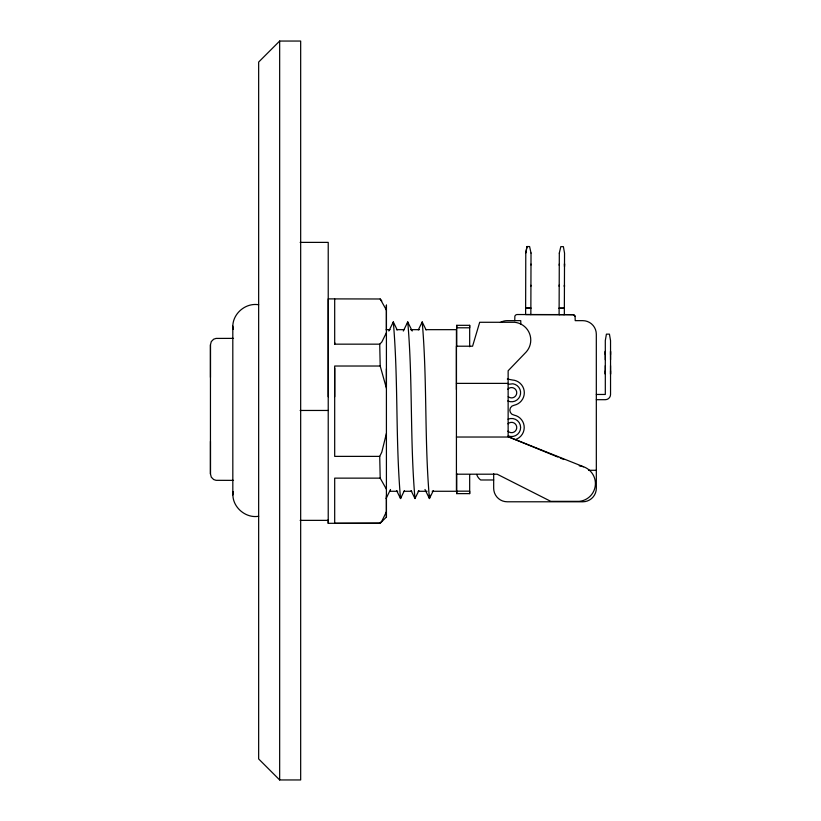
<?xml version="1.0" encoding="UTF-8"?>
<svg xmlns="http://www.w3.org/2000/svg" width="821" height="821" viewBox="0 0 821 821"><rect width="100%" height="100%" fill="white"/><g stroke="black" fill="none" stroke-linecap="round" stroke-linejoin="round"><path stroke-width="1.23" d="M233.513 480.367L216.056 480.326L213.655 479.536L211.284 477.165L210.453 473.912L210.453 441.359M210.453 377.393L210.453 344.83L211.284 341.577L213.655 339.206L216.056 338.416L233.513 338.375M386.414 495.792L386.414 517.056L380.195 523.213L328.226 523.316L328.226 519.888M328.226 396.748L328.226 298.885L380.195 298.988L386.414 310.081M334.691 396.748L334.691 368.198M386.414 332.69L381.806 342.039L379.723 344.163L334.691 344.163L334.691 298.988M386.414 386.67L386.414 305.155L386.414 330.463M456.425 389.554L456.425 329.662L425.801 329.662M456.743 493.626L456.743 491.163L469.674 491.163L469.674 493.626L456.743 493.626L456.743 473.543M456.743 325.321L456.743 327.795L469.674 327.795L469.674 325.321L456.743 325.321L456.743 346.667M605.303 374.222L605.303 370.856M605.303 354.58L605.303 351.214M610.537 359.742L610.537 351.214M610.547 370.856L610.537 374.222L610.537 365.694M531.013 253.022L529.596 246.546L527 246.546L525.779 253.001L525.614 314.546L530.848 314.556L531.023 253.012M530.93 285.256L530.93 286.139M530.982 264.988L530.992 264.105M559.204 285.01L559.204 286.416M559.275 265.429L559.275 264.023M564.438 286.745L564.438 285.031M564.509 265.45L564.509 263.736L564.499 266.866M564.438 286.437L564.438 285.369M258.687 516.255C244.884 518.769 230.619 505.562 233.215 491.553M430.03 495.196L429.434 498.532L424.98 489.48M232.825 494.919L232.805 326.081C233.082 313.17 245.92 302.569 258.656 304.745M525.789 252.991L527.01 246.536M386.414 433.426L381.806 452.135L379.723 456.373L380.195 478.14L386.414 489.224M392.9 323.32L393.3 321.976L397.19 329.898M407.349 323.32L407.75 321.976L412.204 331.027M421.799 323.32L422.21 321.976L426.099 329.898M400.925 497.187L400.525 498.532L396.635 490.609M415.385 497.187L414.974 498.532L411.085 490.609M388.856 331.027L393.3 321.976C398.411 380.585 395.414 439.923 400.525 498.532L404.414 490.609M403.306 331.027L407.75 321.976C412.871 380.585 409.874 439.923 414.974 498.532L418.874 490.609M418.31 329.898L422.21 321.976C427.32 380.585 424.324 439.923 429.434 498.532L433.324 490.609M386.075 498.532L390.519 489.48M386.414 511.842L381.806 521.191L379.723 523.316M279.663 41.05L258.656 62.057L258.656 758.943L279.663 779.95L300.671 779.95L300.671 41.05L279.663 41.05L279.663 779.95M508.261 384.31L512.92 383.787A9.052 9.052 0 0 1 520.514 394.08A9.052 9.052 0 0 1 510.221 401.685L507.789 400.946M300.147 242.38L328.226 242.38L328.226 523.316M530.674 314.576L559.799 314.576M563.596 314.576L573.191 314.71A2.576 2.576 0 0 1 575.09 316.434L575.203 320.652L582.736 320.652A13.577 13.577 0 0 1 596.313 334.229L596.333 488.218A13.577 13.577 0 0 1 582.756 501.795L507.224 501.785A13.546 13.546 0 0 1 493.678 488.218L493.678 473.584M386.25 329.662L390.078 329.662M396.451 329.662L404.106 329.662M410.49 329.662L419.418 329.662M386.414 388.2L380.195 366.022L334.691 366.022L334.691 456.373L379.723 456.373M456.425 383.376L508.137 383.376M596.313 394.46L605.313 394.46L605.303 340.612L606.411 334.147L609.428 334.147L610.537 340.612L610.547 394.46A5.234 5.234 0 0 1 605.313 399.694L596.313 399.694M300.147 410.459L328.226 410.459M456.425 437.029L508.137 437.029L508.137 370.764L526.117 352.076A17.857 17.857 0 0 0 514.603 322.284L479.69 322.284L472.578 346.205L456.425 346.205L456.425 491.276L432.174 491.276M588.636 470.289L596.333 470.289M456.425 474.199L497.146 474.199L550.799 501.354L579.246 501.354A17.857 17.857 0 0 0 583.526 466.749L508.137 436.71L557.911 457.071M380.195 478.14L334.691 478.14L334.691 523.316L380.195 523.213M493.678 479.977L480.706 479.987A11.084 11.084 0 0 1 476.693 474.446M390.078 491.276L397.733 491.276M404.106 491.276L411.762 491.276M418.146 491.276L427.074 491.276M300.147 520.36L328.226 520.36M507.327 379.035L512.294 379.979A12.777 12.777 0 0 1 514.172 405.235A4.988 4.988 0 0 0 514.172 415.128A12.654 12.654 0 0 1 515.516 439.533M380.195 298.988L381.806 301.009M579.246 465.794L583.526 466.749M560.281 458.036L563.842 459.493M233.195 329.447L232.805 326.081M379.723 344.163L380.195 366.022M610.537 351.604L610.537 354.58M605.303 351.604L605.303 359.742M605.303 365.694L605.303 373.832M520.771 324.305L520.771 320.652L507.193 320.662A13.546 13.546 0 0 0 500.41 322.479M514.757 320.662L514.859 316.239A2.586 2.586 0 0 1 517.507 314.525L573.191 314.689A2.576 2.576 0 0 1 575.09 316.444M469.674 325.321L469.674 346.749M469.674 474.723L469.674 493.626M386.414 368.803L386.414 517.056M334.691 342.562L334.691 344.163M210.453 344.83L210.453 473.912M507.604 389.411A5.172 5.172 0 0 1 514.89 388.764A5.172 5.172 0 0 1 515.537 396.05A5.172 5.172 0 0 1 508.25 396.697M507.953 423.821A5.172 5.172 0 0 1 515.27 423.893A5.172 5.172 0 0 1 515.198 431.199A5.172 5.172 0 0 1 507.881 431.138M508.045 419.182A9.052 9.052 0 0 1 520.627 427.433A9.052 9.052 0 0 1 508.178 435.9M559.317 253.104L559.101 314.638L564.335 314.648L564.54 253.125L563.391 246.659L560.805 246.649L559.306 253.114M530.869 308.091L525.635 308.08L530.869 308.091M564.355 308.183L559.122 308.173L564.355 308.183"/></g></svg>
